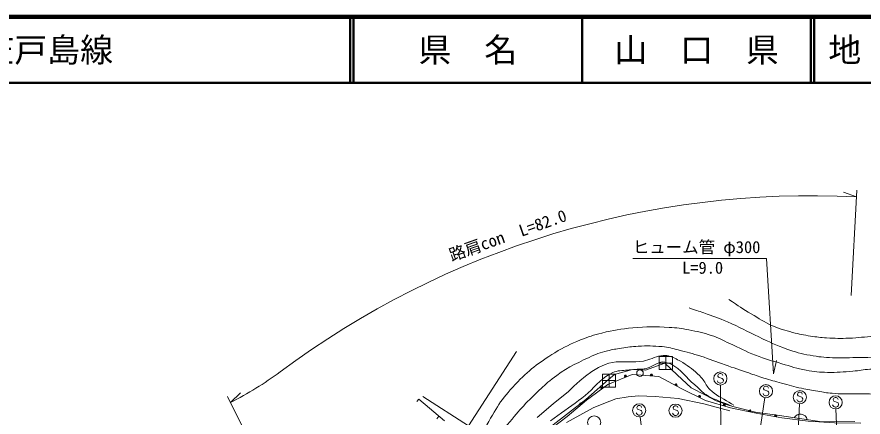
# Model space of a CAD drawing. Units: millimetres, scale not verified. Extents: x 40000 to 680000, y 20000 to 380000.
# Drawn here: x 247130 to 375664, y 319281 to 380000 of the extents above; entities that cross this region are included whole.
import ezdxf
from ezdxf.enums import TextEntityAlignment as Align

# ---------------------------------------------------------------- set-up
doc = ezdxf.new("R2010")
doc.units = ezdxf.units.MM
doc.header["$LTSCALE"] = 1000
for name, color, linetype, lineweight in [('M-BGD', 7, 'Continuous', 13), ('M-BMK-ROW', 30, 'Continuous', 13), ('M-STR-HTXT', 7, 'Continuous', 13), ('M-STR-STRC', 7, 'Continuous', 13), ('M-TTL', 2, 'Continuous', 140), ('M-TTL-LINE', 7, 'Continuous', 50)]:
    doc.layers.add(name, color=color, linetype=linetype, lineweight=lineweight)
doc.layers.add('M-TTL-TXT', color=7, linetype='Continuous')
doc.styles.add('ＭＳ ゴシック', font='')
doc.styles.get('ＭＳ ゴシック').set_extended_font_data('MS Gothic')

msp = doc.modelspace()

# ---------------------------------------------------------------- linework, layer by layer
at = {"layer": 'M-BGD'}
for p, q in [((315751, 317936), (323004, 329222)), ((340624, 326515), (337922, 325752)), ((337922, 325752), (336980, 324978)), ((336980, 324978), (333545, 321954)), ((308193, 321998), (307869, 321617)), ((308193, 321998), (312066, 318713)), ((315751, 317936), (308768, 322407)), ((315751, 317936), (308768, 322407)), ((333545, 321954), (328146, 317748)), ((334663, 320673), (336267, 321355)), ((336267, 321355), (338121, 322069)), ((338121, 322069), (339973, 322357)), ((339973, 322357), (341555, 322516)), ((341555, 322516), (344073, 322413)), ((344073, 322413), (347598, 322105)), ((347598, 322105), (351476, 321307)), ((330636, 318449), (334663, 320673)), ((351476, 321307), (355402, 320236)), ((311243, 319411), (310920, 319029))]:
    msp.add_line(p, q, dxfattribs=at)
for points in [[(356020, 321076), (355653, 321310), (355279, 321535), (354902, 321755), (354523, 321974), (354146, 322195), (353775, 322423), (353411, 322660), (353058, 322911), (352718, 323179), (352396, 323468), (352241, 323630), (352101, 323805), (351971, 323989), (351848, 324179), (351729, 324372), (351611, 324566), (351490, 324758), (351363, 324945), (351227, 325123), (351078, 325292), (350798, 325575), (350508, 325851), (350211, 326119), (349907, 326378), (349595, 326629), (349275, 326871), (348950, 327104), (348617, 327326), (348279, 327538), (347935, 327740), (347718, 327862), (347497, 327983), (347274, 328101), (347048, 328213), (346818, 328317), (346586, 328410), (346350, 328490), (346111, 328555), (345868, 328601), (345623, 328627), (345282, 328625), (344946, 328583), (344613, 328511), (344282, 328414), (343952, 328302), (343623, 328183), (343294, 328063), (342963, 327952), (342629, 327856), (342292, 327784), (341714, 327711), (341128, 327678), (340538, 327670), (339945, 327677), (339352, 327684), (338764, 327679), (338181, 327649), (337608, 327581), (337046, 327462), (336498, 327280), (335450, 326785), (334462, 326190), (333523, 325510), (332623, 324766), (331751, 323973), (330897, 323151), (328606, 321309), (326149, 319197)], [(355900, 320877), (355070, 321118), (353355, 321743), (351716, 322621), (349565, 323698), (347435, 325710), (345554, 327481), (342622, 326405), (340624, 326515)], [(355900, 320877), (355485, 321053), (355065, 321222), (354643, 321386), (354221, 321548), (353799, 321713), (353381, 321884), (352968, 322064), (352562, 322258), (352165, 322469), (351779, 322700), (351591, 322829), (351409, 322969), (351235, 323117), (351064, 323271), (350897, 323429), (350732, 323590), (350567, 323750), (350400, 323909), (350229, 324064), (350055, 324213), (349625, 324589), (349207, 324994), (348794, 325416), (348380, 325838), (347961, 326248), (347529, 326632), (347079, 326975), (346606, 327264), (346104, 327484), (345568, 327622), (345259, 327641), (344956, 327604), (344657, 327520), (344362, 327403), (344067, 327262), (343773, 327111), (343478, 326959), (343180, 326820), (342878, 326703), (342571, 326621), (342396, 326591), (342221, 326569), (342044, 326553), (341867, 326542), (341690, 326535), (341512, 326530), (341334, 326525), (341156, 326521), (340978, 326514), (340801, 326505)], [(340430, 326460), (340150, 326424), (339868, 326399), (339584, 326379), (339299, 326361), (339015, 326340), (338733, 326312), (338455, 326272), (338182, 326216), (337914, 326140), (337654, 326039), (337115, 325762), (336609, 325435), (336127, 325068), (335665, 324670), (335217, 324250), (334775, 323818), (334335, 323383), (333890, 322955), (333434, 322544), (332960, 322157), (332452, 321775), (331940, 321399), (331423, 321028), (330903, 320661), (330381, 320298), (329857, 319937), (328169, 318715)], [(374409, 318612), (369374, 318553), (362967, 319508), (359317, 320021), (355897, 320874)]]:
    msp.add_lwpolyline(points, dxfattribs=at)
msp.add_circle((341776, 325949), 500, dxfattribs=at)
msp.add_arc((366117, 318670), 1064, 11.53416, 151.50224, dxfattribs=at)
for points, knots in [([(355262, 337137), (356869, 336053), (357309, 335750), (358669, 334937), (359906, 334197), (360574, 333723), (361890, 333135), (363040, 332621), (363740, 332465), (364956, 332136), (366011, 331850), (366616, 331740), (367695, 331569), (368637, 331420), (369169, 331350), (370120, 331290), (371447, 331206), (372194, 331204), (373523, 331249), (375017, 331300), (375849, 331436), (377337, 331584), (378719, 331722), (379486, 331868), (380869, 331989), (381714, 332063), (382188, 332117), (383037, 332113), (384176, 332108), (384824, 332079), (385944, 331869), (387091, 331654), (387711, 331431), (388837, 331123), (390532, 330660), (391466, 330348), (393155, 329862), (394410, 329500), (395094, 329221), (396371, 328947), (397652, 328673), (398392, 328633), (399693, 328480), (401762, 328238), (402929, 328176), (405002, 327959), (406489, 327804), (407312, 327600), (408806, 327528), (410471, 327448), (411411, 327405), (413074, 327517), (414390, 327606), (415130, 327702), (416419, 327984), (417550, 328231), (418178, 328421), (419254, 328849), (420492, 329341), (421156, 329696), (422321, 330344), (423477, 330989), (424086, 331419), (425232, 332081), (429274, 334417), (431560, 335694), (435716, 337820), (436999, 338477), (437771, 338743), (439132, 339217), (444115, 340954), (446581, 340412), (452597, 340321)], [0, 0, 0, 0, 1, 1, 1, 2, 2, 2, 3, 3, 3, 4, 4, 4, 5, 5, 5, 6, 6, 6, 7, 7, 7, 8, 8, 8, 9, 9, 9, 10, 10, 10, 11, 11, 11, 12, 12, 12, 13, 13, 13, 14, 14, 14, 15, 15, 15, 16, 16, 16, 17, 17, 17, 18, 18, 18, 19, 19, 19, 20, 20, 20, 21, 21, 21, 22, 22, 22, 23, 23, 23, 24, 24, 24, 24]), ([(477616, 282734), (477077, 284454), (476944, 284915), (476542, 286321), (475833, 288795), (475511, 290203), (474901, 292704), (474396, 294779), (474167, 295955), (473722, 298045), (473040, 301248), (472704, 303053), (472059, 306264), (471582, 308639), (471425, 309993), (470846, 312345), (470385, 314218), (470169, 315289), (469477, 317089), (468269, 320233), (467537, 321996), (465860, 324916), (464484, 327313), (463629, 328636), (461820, 330725), (460727, 331988), (459973, 332582), (458617, 333557), (457467, 334385), (456766, 334809), (455440, 335308), (453891, 335891), (452941, 336002), (451298, 336197), (449251, 336439), (448080, 336525), (446024, 336379), (444604, 336279), (443789, 336218), (442421, 335824), (440788, 335355), (439874, 335045), (438349, 334297), (437379, 333822), (436882, 333466), (435943, 332932), (434048, 331854), (433044, 331143), (431094, 330169), (429013, 329130), (427834, 328561), (425658, 327738), (423815, 327041), (422737, 326779), (420842, 326240), (419022, 325723), (418016, 325345), (416147, 325048), (413117, 324566), (411374, 324559), (408307, 324588), (405491, 324615), (403915, 324806), (401117, 325131), (399516, 325318), (398637, 325542), (397048, 325815), (394363, 326276), (392868, 326586), (390180, 327035), (388183, 327370), (387075, 327640), (385062, 327854), (382906, 328082), (381690, 328141), (379524, 328232), (377855, 328302), (376919, 328290), (375248, 328303), (373595, 328316), (372667, 328203), (371016, 328285), (369686, 328352), (368935, 328405), (367626, 328650), (366210, 328914), (365423, 329123), (364065, 329602), (362358, 330204), (361455, 330682), (359809, 331434), (357938, 332290), (356959, 332916), (355072, 333735), (353687, 334336), (352876, 334589), (351451, 335088), (350593, 335387), (350315, 335484), (349247, 335833)], [0, 0, 0, 0, 1, 1, 1, 2, 2, 2, 3, 3, 3, 4, 4, 4, 5, 5, 5, 6, 6, 6, 7, 7, 7, 8, 8, 8, 9, 9, 9, 10, 10, 10, 11, 11, 11, 12, 12, 12, 13, 13, 13, 14, 14, 14, 15, 15, 15, 16, 16, 16, 17, 17, 17, 18, 18, 18, 19, 19, 19, 20, 20, 20, 21, 21, 21, 22, 22, 22, 23, 23, 23, 24, 24, 24, 25, 25, 25, 26, 26, 26, 27, 27, 27, 28, 28, 28, 29, 29, 29, 30, 30, 30, 31, 31, 31, 32, 32, 32, 33, 33, 33, 33]), ([(475210, 281098), (474850, 282697), (474754, 283122), (474423, 284409), (474072, 285775), (473910, 286553), (473455, 287888), (472857, 289637), (472297, 290530), (471614, 292247), (470732, 294466), (470305, 295735), (469472, 297973), (468798, 299784), (468361, 300778), (467756, 302613), (467086, 304648), (466815, 305823), (466301, 307903), (465928, 309414), (465870, 310296), (465477, 311802), (464949, 313824), (464554, 314929), (463921, 316920), (463269, 318973), (463024, 320170), (462194, 322159), (461745, 323236), (461520, 323866), (460887, 324847), (459853, 326447), (459238, 327345), (457905, 328706), (456635, 330002), (455804, 330629), (454275, 331606), (453411, 332158), (452889, 332435), (451916, 332756), (451019, 333051), (450482, 333168), (449539, 333193), (447884, 333237), (446935, 333228), (445309, 332919), (444762, 332815), (444442, 332779), (443927, 332566), (442880, 332132), (442338, 331787), (441335, 331259), (440569, 330856), (440168, 330574), (439385, 330207), (438410, 329751), (437812, 329620), (436812, 329222), (435920, 328867), (435426, 328653), (434535, 328291), (433135, 327722), (432352, 327400), (430947, 326843), (429325, 326200), (428421, 325827), (426784, 325224), (425717, 324831), (425119, 324612), (424032, 324280), (422690, 323869), (421914, 323717), (420540, 323429), (419702, 323254), (419229, 323156), (418376, 323066), (417423, 322966), (416880, 323079), (415923, 323021), (415045, 322967), (414548, 322958), (413680, 322817), (412220, 322581), (411439, 322253), (409977, 322023), (409068, 321881), (408549, 321833), (407629, 321833), (406697, 321833), (406178, 321928), (405250, 322015), (403486, 322181), (402498, 322288), (400740, 322515), (398896, 322754), (397864, 322889), (396029, 323186), (394165, 323487), (393122, 323666), (391274, 324049), (389552, 324406), (388610, 324703), (386890, 325064), (385379, 325381), (384530, 325549), (383006, 325798), (381259, 326083), (380287, 326313), (378524, 326460), (377811, 326520), (377408, 326558), (376694, 326526), (375678, 326482), (375119, 326319), (374105, 326241), (372613, 326126), (371775, 326042), (370278, 326062), (369003, 326080), (368284, 326153), (367029, 326380), (365555, 326646), (364763, 326952), (363327, 327379), (361753, 327847), (360858, 328080), (359324, 328666), (357763, 329262), (356955, 329754), (355429, 330435), (354328, 330926), (353749, 331304), (352602, 331675), (351297, 332099), (350541, 332273), (349188, 332509), (348036, 332710), (347387, 332831), (346219, 332891), (344061, 333002), (342838, 333033), (340687, 332830), (338833, 332654), (337794, 332480), (335986, 332034), (334693, 331714), (333977, 331482), (332741, 330984), (331168, 330349), (330293, 329945), (328854, 329047), (326303, 327455), (324906, 326425), (322837, 324242), (320638, 321922), (319978, 320698), (318184, 317509)], [0, 0, 0, 0, 1, 1, 1, 2, 2, 2, 3, 3, 3, 4, 4, 4, 5, 5, 5, 6, 6, 6, 7, 7, 7, 8, 8, 8, 9, 9, 9, 10, 10, 10, 11, 11, 11, 12, 12, 12, 13, 13, 13, 14, 14, 14, 15, 15, 15, 16, 16, 16, 17, 17, 17, 18, 18, 18, 19, 19, 19, 20, 20, 20, 21, 21, 21, 22, 22, 22, 23, 23, 23, 24, 24, 24, 25, 25, 25, 26, 26, 26, 27, 27, 27, 28, 28, 28, 29, 29, 29, 30, 30, 30, 31, 31, 31, 32, 32, 32, 33, 33, 33, 34, 34, 34, 35, 35, 35, 36, 36, 36, 37, 37, 37, 38, 38, 38, 39, 39, 39, 40, 40, 40, 41, 41, 41, 42, 42, 42, 43, 43, 43, 44, 44, 44, 45, 45, 45, 46, 46, 46, 47, 47, 47, 48, 48, 48, 49, 49, 49, 50, 50, 50, 51, 51, 51, 52, 52, 52, 52]), ([(320815, 317148), (323241, 320019), (323890, 320931), (326164, 323056), (327025, 323860), (327491, 324332), (328415, 325062), (330408, 326636), (331739, 327246), (334033, 328335), (335075, 328830), (335701, 329032), (336817, 329324), (337642, 329539), (338117, 329609), (338959, 329738), (339937, 329887), (340487, 329975), (341475, 330027), (342914, 330104), (343728, 330093), (345163, 329964), (346129, 329878), (346653, 329694), (347596, 329469), (348940, 329148), (349686, 328938), (351001, 328516), (352458, 328049), (353247, 327710), (354691, 327206), (356095, 326716), (356884, 326451), (358292, 325975), (359195, 325669), (359696, 325483), (360607, 325200), (361646, 324878), (362233, 324710), (363282, 324423), (364463, 324100), (365121, 323904), (366317, 323642), (367280, 323430), (367827, 323347), (368801, 323190), (369642, 323055), (370111, 322946), (370960, 322883), (372340, 322781), (373118, 322794), (374502, 322784), (375336, 322777), (375803, 322806), (376637, 322790), (378188, 322761), (379056, 322710), (380604, 322610), (382347, 322498), (383320, 322385), (385061, 322250), (386328, 322151), (387042, 322151), (388304, 322005), (389757, 321836), (390558, 321643), (391999, 321390), (393406, 321142), (394183, 320941), (395593, 320710), (397542, 320392), (398644, 320276), (400599, 319997), (401989, 319798), (402762, 319646), (404158, 319488), (404532, 319445), (404654, 319429), (405118, 319385)], [0, 0, 0, 0, 1, 1, 1, 2, 2, 2, 3, 3, 3, 4, 4, 4, 5, 5, 5, 6, 6, 6, 7, 7, 7, 8, 8, 8, 9, 9, 9, 10, 10, 10, 11, 11, 11, 12, 12, 12, 13, 13, 13, 14, 14, 14, 15, 15, 15, 16, 16, 16, 17, 17, 17, 18, 18, 18, 19, 19, 19, 20, 20, 20, 21, 21, 21, 22, 22, 22, 23, 23, 23, 24, 24, 24, 25, 25, 25, 26, 26, 26, 26])]:
    msp.add_open_spline(points, degree=3, knots=knots, dxfattribs=at)
at = {"layer": 'M-BMK-ROW'}
for p, q in [((344706, 326479), (344706, 328479)), ((344706, 328479), (346706, 328479)), ((345706, 328479), (345706, 326479)), ((346706, 328479), (346706, 326479)), ((344706, 327479), (346706, 327479)), ((346706, 326479), (344706, 326479)), ((336069, 323811), (336069, 325811)), ((336069, 325811), (338069, 325811)), ((337069, 325811), (337069, 323811)), ((338069, 325811), (338069, 323811)), ((336069, 324811), (338069, 324811)), ((338069, 323811), (336069, 323811))]:
    msp.add_line(p, q, dxfattribs=at)
at = {"layer": 'M-STR-HTXT'}
for p, q in [((373877, 337719), (374694, 353698)), ((374643, 352699), (372676, 353400)), ((362035, 325834), (362514, 327866)), ((354062, 316169), (353996, 324137)), ((279564, 321504), (281085, 322934)), ((286262, 308082), (279117, 322399)), ((359926, 316787), (360765, 322232)), ((365807, 317113), (366016, 321286)), ((371683, 317026), (371539, 320506)), ((342482, 313994), (341793, 319298))]:
    msp.add_line(p, q, dxfattribs=at)
msp.add_lwpolyline([(362035, 325834), (360980, 343361), (340680, 343361)], dxfattribs=at)
for centre, radius, start, end in [((367746, 217875), 135000, 87.0713, 126.67996), ((257237, 366242), 50000, 296.52159, 306.67996)]:
    msp.add_arc(centre, radius, start, end, dxfattribs=at)
at = {"layer": 'M-STR-STRC'}
for p, q in [((353715, 325777), (353624, 325595)), ((353624, 325595), (353624, 325504)), ((353624, 325504), (353715, 325322)), ((353897, 325868), (353715, 325777)), ((353715, 325322), (354260, 325141)), ((354079, 325868), (353897, 325868)), ((354260, 325777), (354079, 325868)), ((354351, 325595), (354260, 325777)), ((353624, 324595), (353533, 324777)), ((353715, 324504), (353624, 324595)), ((353897, 324413), (353715, 324504)), ((354079, 324413), (353897, 324413)), ((354260, 324504), (354079, 324413)), ((354260, 325141), (354351, 325050)), ((354351, 324595), (354260, 324504)), ((354351, 325050), (354442, 324868)), ((354442, 324777), (354351, 324595)), ((354442, 324868), (354442, 324777)), ((360826, 323948), (360644, 323857)), ((361008, 323948), (360826, 323948)), ((361190, 323857), (361008, 323948)), ((360553, 322675), (360463, 322857)), ((360644, 323857), (360553, 323675)), ((360553, 323675), (360553, 323584)), ((360553, 323584), (360644, 323402)), ((360644, 322584), (360553, 322675)), ((360644, 323402), (361190, 323220)), ((361281, 323675), (361190, 323857)), ((361190, 323220), (361281, 323130)), ((361281, 322675), (361190, 322584)), ((361281, 323130), (361372, 322948)), ((361372, 322857), (361281, 322675)), ((361372, 322948), (361372, 322857)), ((365794, 322944), (365703, 322762)), ((365703, 322762), (365703, 322671)), ((365703, 322671), (365794, 322489)), ((365976, 323035), (365794, 322944)), ((366158, 323035), (365976, 323035)), ((366340, 322944), (366158, 323035)), ((366431, 322762), (366340, 322944)), ((360826, 322493), (360644, 322584)), ((361008, 322493), (360826, 322493)), ((361190, 322584), (361008, 322493)), ((365703, 321762), (365612, 321944)), ((365794, 321671), (365703, 321762)), ((365794, 322489), (366340, 322308)), ((365976, 321580), (365794, 321671)), ((366158, 321580), (365976, 321580)), ((366340, 321671), (366158, 321580)), ((366340, 322308), (366431, 322217)), ((366431, 321762), (366340, 321671)), ((366431, 322217), (366521, 322035)), ((366521, 321944), (366431, 321762)), ((366521, 322035), (366521, 321944)), ((371225, 322148), (371134, 321966)), ((371134, 321966), (371134, 321875)), ((371134, 321875), (371225, 321694)), ((371407, 322239), (371225, 322148)), ((371225, 321694), (371770, 321512)), ((371588, 322239), (371407, 322239)), ((371770, 322148), (371588, 322239)), ((371861, 321966), (371770, 322148)), ((371770, 321512), (371861, 321421)), ((371861, 321421), (371952, 321239)), ((341391, 320931), (341300, 320750)), ((341300, 320750), (341300, 320659)), ((341300, 320659), (341391, 320477)), ((341572, 321022), (341391, 320931)), ((341391, 320477), (341936, 320295)), ((341754, 321022), (341572, 321022)), ((341936, 320931), (341754, 321022)), ((342027, 320750), (341936, 320931)), ((341936, 320295), (342027, 320204)), ((342027, 320204), (342118, 320022)), ((346903, 320896), (346812, 320715)), ((346812, 320715), (346812, 320624)), ((346812, 320624), (346903, 320442)), ((347085, 320987), (346903, 320896)), ((346903, 320442), (347449, 320260)), ((347267, 320987), (347085, 320987)), ((347449, 320896), (347267, 320987)), ((347540, 320715), (347449, 320896)), ((347449, 320260), (347540, 320169)), ((347540, 320169), (347630, 319987)), ((371134, 320966), (371043, 321148)), ((371225, 320875), (371134, 320966)), ((371407, 320784), (371225, 320875)), ((371588, 320784), (371407, 320784)), ((371770, 320875), (371588, 320784)), ((371861, 320966), (371770, 320875)), ((371952, 321148), (371861, 320966)), ((371952, 321239), (371952, 321148)), ((341300, 319750), (341209, 319931)), ((341391, 319659), (341300, 319750)), ((341572, 319568), (341391, 319659)), ((341754, 319568), (341572, 319568)), ((341936, 319659), (341754, 319568)), ((342027, 319750), (341936, 319659)), ((342118, 319931), (342027, 319750)), ((342118, 320022), (342118, 319931)), ((346812, 319715), (346721, 319896)), ((346903, 319624), (346812, 319715)), ((347085, 319533), (346903, 319624)), ((347267, 319533), (347085, 319533)), ((347449, 319624), (347267, 319533)), ((347540, 319715), (347449, 319624)), ((347630, 319896), (347540, 319715)), ((347630, 319987), (347630, 319896))]:
    msp.add_line(p, q, dxfattribs=at)
msp.add_lwpolyline([(375307, 318342), (371310, 318398), (367310, 318673), (363342, 319173), (359415, 319852), (355535, 320689), (351718, 321799), (348137, 323547), (344614, 325431), (340577, 325744), (336873, 324200), (333639, 321822), (330690, 319375), (327533, 316918), (324336, 314479), (321156, 312062), (317977, 309682), (314699, 307380), (311385, 305148), (304695, 300754), (294580, 294342)], dxfattribs=at)
for centre, radius in [((339567, 325475), 128), ((339567, 325475), 100), ((343543, 325655), 128), ((343543, 325655), 100), ((353988, 325141), 1000), ((347251, 324180), 128), ((347251, 324180), 100), ((360917, 323220), 1000), ((335966, 323708), 128), ((335966, 323708), 100), ((366067, 322308), 1000), ((332773, 321286), 128), ((332773, 321286), 100), ((350823, 322393), 128), ((350823, 322393), 100), ((371498, 321512), 1000), ((341663, 320295), 1000), ((347176, 320260), 1000), ((354576, 321114), 128), ((354576, 321114), 100), ((358458, 320202), 128), ((358458, 320202), 100), ((334816, 318469), 1000), ((362386, 319481), 128), ((362386, 319481), 100)]:
    msp.add_circle(centre, radius, dxfattribs=at)
for centre, start, end in [((339567, 325475), 320.68729, 264.54231), ((343543, 325655), 293.63873, 237.49375), ((347251, 324180), 269.93943, 213.79445), ((335966, 323708), 334.40742, 278.26244), ((332773, 321286), 337.75834, 281.61337), ((350823, 322393), 272.05467, 215.90969), ((354576, 321114), 281.84843, 225.70345), ((358458, 320202), 285.90355, 229.75858), ((362386, 319481), 288.26594, 232.12096)]:
    msp.add_arc(centre, 159, start, end, dxfattribs=at)
at = {"layer": 'M-TTL'}
msp.add_line((680000, 380000), (40000, 380000), dxfattribs=at)
at = {"layer": 'M-TTL-LINE'}
for p, q in [((297750, 380000), (297750, 370000)), ((298250, 380000), (298250, 370000)), ((333000, 380000), (333000, 370000)), ((367750, 380000), (367750, 370000)), ((368250, 380000), (368250, 370000)), ((40000, 370000), (680000, 370000))]:
    msp.add_line(p, q, dxfattribs=at)

# ---------------------------------------------------------------- texts
at = {"layer": 'M-STR-HTXT', "style": 'ＭＳ ゴシック'}
msp.add_text('路肩con\u3000L=82.0', height=1833, rotation=19.345, dxfattribs=at).set_placement((322180, 345484), align=Align.BOTTOM_CENTER)
msp.add_text('ヒューム管 φ300', height=1833, dxfattribs=at).set_placement((340680, 343611), align=Align.BOTTOM_LEFT)
msp.add_text('L=9.0', height=1833, dxfattribs=at).set_placement((348172, 342861), align=Align.TOP_LEFT)
at = {"layer": 'M-TTL-TXT', "style": 'ＭＳ ゴシック'}
for s, p in [('一般県道\u3000笠戸島線', (216734, 375000)), ('地 名', (370380, 375000))]:
    msp.add_text(s, height=3666, dxfattribs=at).set_placement(p, align=Align.MIDDLE_LEFT)
for s, p in [('県\u3000名', (315625, 375000)), ('山\u3000口\u3000県', (350375, 375000))]:
    msp.add_text(s, height=3666, dxfattribs=at).set_placement(p, align=Align.MIDDLE_CENTER)

doc.saveas('drawing.dxf')
